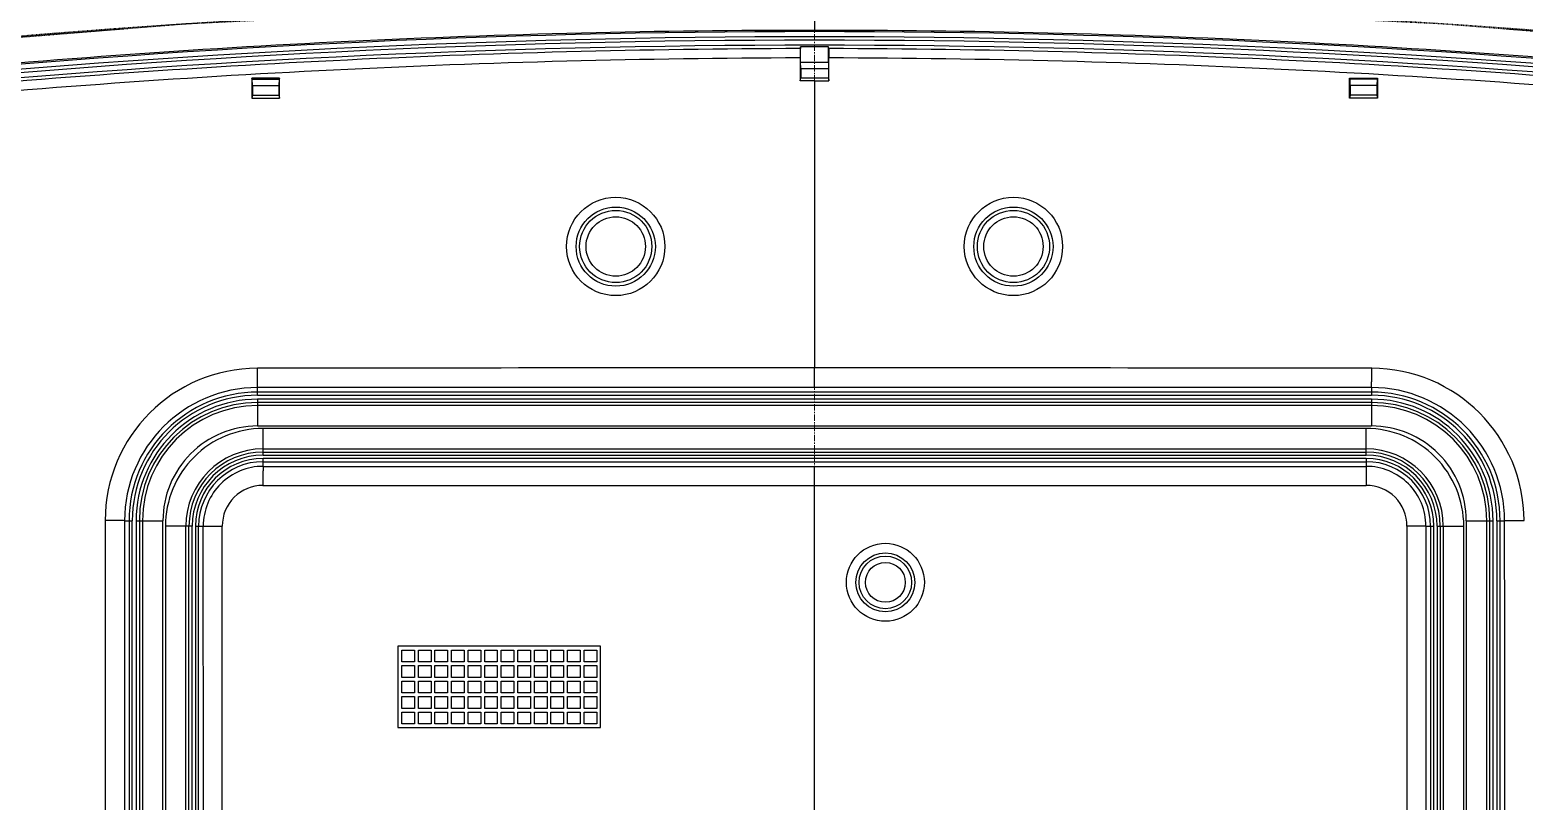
# Model space of a CAD drawing. Header units: millimetres. Extents: x 2604 to 3411, y 1248 to 1867.
# Drawn here: x 2782 to 3015.4, y 1584.5 to 1704.9 of the extents above; entities that cross this region are included whole.
import ezdxf

# ---------------------------------------------------------------- set-up
doc = ezdxf.new("R2010")
doc.units = ezdxf.units.MM
doc.linetypes.add('CENTER', pattern=[0.6, 0.375, -0.075, 0.075, -0.075])
doc.linetypes.add('HIDDEN', pattern=[0.2, 0.1, -0.1])
doc.layers.add('center', color=1, linetype='CENTER', lineweight=9)
doc.layers.add('DEFAULT_2', color=8, linetype='HIDDEN')

msp = doc.modelspace()

# ---------------------------------------------------------------- linework, layer by layer
at = {"color": 7, "linetype": 'Continuous'}
for p, q in [((2904.565, 1708.881), (2904.565, 1704.846)), ((2902.368, 1702.265), (2902.342, 1701.995)), ((2902.368, 1699.896), (2902.368, 1702.265)), ((2906.761, 1699.896), (2906.761, 1702.265)), ((2906.788, 1701.995), (2906.761, 1702.265)), ((2902.319, 1700.545), (2902.319, 1696.95)), ((2902.368, 1699.896), (2902.371, 1699.89)), ((2902.404, 1698.912), (2902.371, 1699.89)), ((2902.371, 1699.89), (2906.759, 1699.89)), ((2902.404, 1698.912), (2902.404, 1697.407)), ((2902.404, 1698.912), (2906.726, 1698.912)), ((2906.759, 1699.89), (2906.726, 1698.912)), ((2906.726, 1698.912), (2906.726, 1697.407)), ((2906.761, 1699.896), (2906.759, 1699.89)), ((2906.81, 1696.95), (2906.81, 1700.545)), ((2816.668, 1697.379), (2816.667, 1694.246)), ((2821.009, 1697.38), (2816.668, 1697.379)), ((2816.727, 1697.227), (2816.668, 1697.379)), ((2816.761, 1696.249), (2816.727, 1697.227)), ((2816.727, 1697.227), (2820.949, 1697.227)), ((2820.949, 1697.227), (2820.916, 1696.249)), ((2821.009, 1697.38), (2820.949, 1697.227)), ((2821.009, 1694.244), (2821.009, 1697.38)), ((2902.318, 1696.95), (2902.404, 1697.407)), ((2904.564, 1696.951), (2902.318, 1696.95)), ((2902.404, 1697.407), (2906.726, 1697.407)), ((2904.564, 1696.951), (2904.564, 1652.127)), ((2904.564, 1696.951), (2906.811, 1696.95)), ((2906.726, 1697.407), (2906.811, 1696.95)), ((2988.12, 1694.244), (2988.12, 1697.38)), ((2988.18, 1697.227), (2988.121, 1697.38)), ((2988.121, 1697.38), (2992.461, 1697.38)), ((2988.214, 1696.249), (2988.18, 1697.227)), ((2992.402, 1697.227), (2988.18, 1697.227)), ((2992.402, 1697.227), (2992.369, 1696.249)), ((2992.461, 1697.379), (2992.402, 1697.227)), ((2992.462, 1697.379), (2992.462, 1694.246)), ((2816.761, 1694.744), (2816.667, 1694.246)), ((2816.667, 1694.246), (2821.009, 1694.244)), ((2816.761, 1696.249), (2816.761, 1694.744)), ((2816.761, 1696.249), (2820.916, 1696.249)), ((2816.761, 1694.744), (2820.916, 1694.744)), ((2820.916, 1696.249), (2820.916, 1694.744)), ((2820.916, 1694.744), (2821.009, 1694.244)), ((2988.214, 1694.744), (2988.12, 1694.244)), ((2992.462, 1694.246), (2988.12, 1694.244)), ((2988.214, 1696.249), (2988.214, 1694.744)), ((2992.369, 1696.249), (2988.214, 1696.249)), ((2992.369, 1694.744), (2988.214, 1694.744)), ((2992.369, 1696.249), (2992.369, 1694.744)), ((2992.369, 1694.744), (2992.462, 1694.246)), ((2817.582, 1647.844), (2817.582, 1649.054)), ((2991.548, 1648.343), (2817.582, 1648.343)), ((2817.582, 1647.844), (2991.548, 1647.844)), ((2991.548, 1649.054), (2991.548, 1647.844)), ((2817.582, 1647.234), (2817.582, 1643.057)), ((2991.548, 1647.234), (2817.582, 1647.234)), ((2991.548, 1646.735), (2817.582, 1646.735)), ((2991.548, 1646.252), (2817.582, 1646.252)), ((2991.548, 1647.234), (2991.548, 1643.057)), ((2817.582, 1643.057), (2991.547, 1643.057)), ((2818.436, 1638.488), (2818.436, 1642.666)), ((2990.693, 1642.666), (2818.437, 1642.666)), ((2990.693, 1638.488), (2990.693, 1642.666)), ((2818.436, 1639.471), (2990.693, 1639.471)), ((2818.436, 1638.988), (2990.693, 1638.988)), ((2818.436, 1638.488), (2990.693, 1638.488)), ((2818.436, 1636.752), (2818.436, 1637.98)), ((2990.693, 1637.98), (2818.436, 1637.98)), ((2818.436, 1637.481), (2990.693, 1637.481)), ((2904.565, 1579.974), (2904.565, 1636.709)), ((2990.693, 1637.98), (2990.693, 1636.752)), ((2796.8, 1628.264), (2798.002, 1628.264)), ((2797.503, 1628.264), (2797.503, 1533.395)), ((2798.002, 1533.395), (2798.002, 1628.264)), ((2798.611, 1628.264), (2798.611, 1533.395)), ((2798.611, 1628.264), (2802.789, 1628.264)), ((2799.111, 1628.264), (2799.111, 1533.395)), ((2799.594, 1628.264), (2799.594, 1533.395)), ((2802.789, 1533.396), (2802.789, 1628.264)), ((2807.357, 1627.41), (2803.18, 1627.41)), ((2803.18, 1627.409), (2803.18, 1534.251)), ((2806.375, 1534.25), (2806.375, 1627.41)), ((2806.858, 1534.25), (2806.858, 1627.41)), ((2807.357, 1534.25), (2807.357, 1627.41)), ((2807.866, 1627.41), (2807.866, 1534.25)), ((2807.866, 1627.41), (2809.091, 1627.41)), ((2808.365, 1534.25), (2808.365, 1627.41)), ((3000.038, 1627.41), (3001.263, 1627.41)), ((3000.764, 1627.41), (3000.764, 1511.072)), ((3001.263, 1511.072), (3001.263, 1627.41)), ((3001.772, 1627.41), (3001.772, 1511.072)), ((3001.772, 1627.41), (3005.95, 1627.41)), ((3002.271, 1627.41), (3002.271, 1511.072)), ((3002.755, 1627.41), (3002.755, 1511.072)), ((3005.95, 1511.072), (3005.95, 1627.409)), ((3006.34, 1628.264), (3006.34, 1510.219)), ((3006.34, 1628.264), (3010.518, 1628.264)), ((3009.536, 1510.218), (3009.536, 1628.264)), ((3010.019, 1510.218), (3010.019, 1628.264)), ((3010.518, 1510.218), (3010.518, 1628.264)), ((3011.127, 1628.264), (3011.127, 1510.218)), ((3011.127, 1628.264), (3012.329, 1628.264)), ((3011.627, 1510.218), (3011.627, 1628.264)), ((2839.495, 1608.64), (2839.495, 1595.948)), ((2871.152, 1608.64), (2839.495, 1608.64)), ((2840.106, 1606.217), (2840.106, 1608.065)), ((2840.106, 1608.065), (2842.082, 1608.065)), ((2842.082, 1608.065), (2842.082, 1606.217)), ((2842.693, 1606.217), (2842.693, 1608.065)), ((2842.693, 1608.065), (2844.669, 1608.065)), ((2844.669, 1608.065), (2844.669, 1606.217)), ((2845.28, 1606.217), (2845.28, 1608.065)), ((2845.28, 1608.065), (2847.257, 1608.065)), ((2847.257, 1608.065), (2847.257, 1606.217)), ((2847.867, 1606.217), (2847.867, 1608.065)), ((2847.867, 1608.065), (2849.844, 1608.065)), ((2849.844, 1608.065), (2849.844, 1606.217)), ((2850.455, 1606.217), (2850.455, 1608.065)), ((2850.455, 1608.065), (2852.431, 1608.065)), ((2852.431, 1608.065), (2852.431, 1606.217)), ((2853.042, 1606.217), (2853.042, 1608.065)), ((2853.042, 1608.065), (2855.018, 1608.065)), ((2855.018, 1608.065), (2855.018, 1606.217)), ((2855.629, 1606.217), (2855.629, 1608.065)), ((2855.629, 1608.065), (2857.605, 1608.065)), ((2857.605, 1608.065), (2857.605, 1606.217)), ((2858.216, 1606.217), (2858.216, 1608.065)), ((2858.216, 1608.065), (2860.193, 1608.065)), ((2860.193, 1608.065), (2860.193, 1606.217)), ((2860.804, 1606.217), (2860.804, 1608.065)), ((2860.804, 1608.065), (2862.78, 1608.065)), ((2862.78, 1608.065), (2862.78, 1606.217)), ((2863.391, 1606.217), (2863.391, 1608.065)), ((2863.391, 1608.065), (2865.367, 1608.065)), ((2865.367, 1608.065), (2865.367, 1606.217)), ((2865.978, 1606.217), (2865.978, 1608.065)), ((2865.978, 1608.065), (2867.954, 1608.065)), ((2867.954, 1608.065), (2867.954, 1606.217)), ((2868.565, 1606.217), (2868.565, 1608.065)), ((2868.565, 1608.065), (2870.541, 1608.065)), ((2870.541, 1608.065), (2870.541, 1606.217)), ((2871.152, 1595.948), (2871.152, 1608.64)), ((2842.082, 1606.217), (2840.106, 1606.217)), ((2840.106, 1603.794), (2840.106, 1605.641)), ((2840.106, 1605.641), (2842.082, 1605.641)), ((2842.082, 1605.641), (2842.082, 1603.794)), ((2844.669, 1606.217), (2842.693, 1606.217)), ((2842.693, 1603.794), (2842.693, 1605.641)), ((2842.693, 1605.641), (2844.669, 1605.641)), ((2844.669, 1605.641), (2844.669, 1603.794)), ((2847.257, 1606.217), (2845.28, 1606.217)), ((2845.28, 1603.794), (2845.28, 1605.641)), ((2845.28, 1605.641), (2847.257, 1605.641)), ((2847.257, 1605.641), (2847.257, 1603.794)), ((2849.844, 1606.217), (2847.867, 1606.217)), ((2847.867, 1603.794), (2847.867, 1605.641)), ((2847.867, 1605.641), (2849.844, 1605.641)), ((2849.844, 1605.641), (2849.844, 1603.794)), ((2852.431, 1606.217), (2850.455, 1606.217)), ((2850.455, 1603.794), (2850.455, 1605.641)), ((2850.455, 1605.641), (2852.431, 1605.641)), ((2852.431, 1605.641), (2852.431, 1603.794)), ((2855.018, 1606.217), (2853.042, 1606.217)), ((2853.042, 1603.794), (2853.042, 1605.641)), ((2853.042, 1605.641), (2855.018, 1605.641)), ((2855.018, 1605.641), (2855.018, 1603.794)), ((2857.605, 1606.217), (2855.629, 1606.217)), ((2855.629, 1603.794), (2855.629, 1605.641)), ((2855.629, 1605.641), (2857.605, 1605.641)), ((2857.605, 1605.641), (2857.605, 1603.794)), ((2860.193, 1606.217), (2858.216, 1606.217)), ((2858.216, 1603.794), (2858.216, 1605.641)), ((2858.216, 1605.641), (2860.193, 1605.641)), ((2860.193, 1605.641), (2860.193, 1603.794)), ((2862.78, 1606.217), (2860.804, 1606.217)), ((2860.804, 1603.794), (2860.804, 1605.641)), ((2860.804, 1605.641), (2862.78, 1605.641)), ((2862.78, 1605.641), (2862.78, 1603.794)), ((2865.367, 1606.217), (2863.391, 1606.217)), ((2863.391, 1603.794), (2863.391, 1605.641)), ((2863.391, 1605.641), (2865.367, 1605.641)), ((2865.367, 1605.641), (2865.367, 1603.794)), ((2867.954, 1606.217), (2865.978, 1606.217)), ((2865.978, 1603.794), (2865.978, 1605.641)), ((2865.978, 1605.641), (2867.954, 1605.641)), ((2867.954, 1605.641), (2867.954, 1603.794)), ((2870.541, 1606.217), (2868.565, 1606.217)), ((2868.565, 1603.794), (2868.565, 1605.641)), ((2868.565, 1605.641), (2870.541, 1605.641)), ((2870.541, 1605.641), (2870.541, 1603.794)), ((2842.082, 1603.794), (2840.106, 1603.794)), ((2840.106, 1601.37), (2840.106, 1603.218)), ((2840.106, 1603.218), (2842.082, 1603.218)), ((2842.082, 1603.218), (2842.082, 1601.37)), ((2844.669, 1603.794), (2842.693, 1603.794)), ((2842.693, 1601.37), (2842.693, 1603.218)), ((2842.693, 1603.218), (2844.669, 1603.218)), ((2844.669, 1603.218), (2844.669, 1601.37)), ((2847.257, 1603.794), (2845.28, 1603.794)), ((2845.28, 1601.37), (2845.28, 1603.218)), ((2845.28, 1603.218), (2847.257, 1603.218)), ((2847.257, 1603.218), (2847.257, 1601.37)), ((2849.844, 1603.794), (2847.867, 1603.794)), ((2847.867, 1601.37), (2847.867, 1603.218)), ((2847.867, 1603.218), (2849.844, 1603.218)), ((2849.844, 1603.218), (2849.844, 1601.37)), ((2852.431, 1603.794), (2850.455, 1603.794)), ((2850.455, 1601.37), (2850.455, 1603.218)), ((2850.455, 1603.218), (2852.431, 1603.218)), ((2852.431, 1603.218), (2852.431, 1601.37)), ((2855.018, 1603.794), (2853.042, 1603.794)), ((2853.042, 1601.37), (2853.042, 1603.218)), ((2853.042, 1603.218), (2855.018, 1603.218)), ((2855.018, 1603.218), (2855.018, 1601.37)), ((2857.605, 1603.794), (2855.629, 1603.794)), ((2855.629, 1601.37), (2855.629, 1603.218)), ((2855.629, 1603.218), (2857.605, 1603.218)), ((2857.605, 1603.218), (2857.605, 1601.37)), ((2860.193, 1603.794), (2858.216, 1603.794)), ((2858.216, 1601.37), (2858.216, 1603.218)), ((2858.216, 1603.218), (2860.193, 1603.218)), ((2860.193, 1603.218), (2860.193, 1601.37)), ((2862.78, 1603.794), (2860.804, 1603.794)), ((2860.804, 1601.37), (2860.804, 1603.218)), ((2860.804, 1603.218), (2862.78, 1603.218)), ((2862.78, 1603.218), (2862.78, 1601.37)), ((2865.367, 1603.794), (2863.391, 1603.794)), ((2863.391, 1601.37), (2863.391, 1603.218)), ((2863.391, 1603.218), (2865.367, 1603.218)), ((2865.367, 1603.218), (2865.367, 1601.37)), ((2867.954, 1603.794), (2865.978, 1603.794)), ((2865.978, 1601.37), (2865.978, 1603.218)), ((2865.978, 1603.218), (2867.954, 1603.218)), ((2867.954, 1603.218), (2867.954, 1601.37)), ((2870.541, 1603.794), (2868.565, 1603.794)), ((2868.565, 1601.37), (2868.565, 1603.218)), ((2868.565, 1603.218), (2870.541, 1603.218)), ((2870.541, 1603.218), (2870.541, 1601.37)), ((2842.082, 1601.37), (2840.106, 1601.37)), ((2844.669, 1601.37), (2842.693, 1601.37)), ((2847.257, 1601.37), (2845.28, 1601.37)), ((2849.844, 1601.37), (2847.867, 1601.37)), ((2852.431, 1601.37), (2850.455, 1601.37)), ((2855.018, 1601.37), (2853.042, 1601.37)), ((2857.605, 1601.37), (2855.629, 1601.37)), ((2860.193, 1601.37), (2858.216, 1601.37)), ((2862.78, 1601.37), (2860.804, 1601.37)), ((2865.367, 1601.37), (2863.391, 1601.37)), ((2867.954, 1601.37), (2865.978, 1601.37)), ((2870.541, 1601.37), (2868.565, 1601.37)), ((2840.106, 1598.947), (2840.106, 1600.795)), ((2840.106, 1600.795), (2842.082, 1600.795)), ((2842.082, 1598.947), (2840.106, 1598.947)), ((2842.082, 1600.795), (2842.082, 1598.947)), ((2842.693, 1598.947), (2842.693, 1600.795)), ((2842.693, 1600.795), (2844.669, 1600.795)), ((2844.669, 1598.947), (2842.693, 1598.947)), ((2844.669, 1600.795), (2844.669, 1598.947)), ((2845.28, 1598.947), (2845.28, 1600.795)), ((2845.28, 1600.795), (2847.257, 1600.795)), ((2847.257, 1598.947), (2845.28, 1598.947)), ((2847.257, 1600.795), (2847.257, 1598.947)), ((2847.867, 1598.947), (2847.867, 1600.795)), ((2847.867, 1600.795), (2849.844, 1600.795)), ((2849.844, 1598.947), (2847.867, 1598.947)), ((2849.844, 1600.795), (2849.844, 1598.947)), ((2850.455, 1598.947), (2850.455, 1600.795)), ((2850.455, 1600.795), (2852.431, 1600.795)), ((2852.431, 1598.947), (2850.455, 1598.947)), ((2852.431, 1600.795), (2852.431, 1598.947)), ((2853.042, 1598.947), (2853.042, 1600.795)), ((2853.042, 1600.795), (2855.018, 1600.795)), ((2855.018, 1598.947), (2853.042, 1598.947)), ((2855.018, 1600.795), (2855.018, 1598.947)), ((2855.629, 1598.947), (2855.629, 1600.795)), ((2855.629, 1600.795), (2857.605, 1600.795)), ((2857.605, 1598.947), (2855.629, 1598.947)), ((2857.605, 1600.795), (2857.605, 1598.947)), ((2858.216, 1598.947), (2858.216, 1600.795)), ((2858.216, 1600.795), (2860.193, 1600.795)), ((2860.193, 1598.947), (2858.216, 1598.947)), ((2860.193, 1600.795), (2860.193, 1598.947)), ((2860.804, 1598.947), (2860.804, 1600.795)), ((2860.804, 1600.795), (2862.78, 1600.795)), ((2862.78, 1598.947), (2860.804, 1598.947)), ((2862.78, 1600.795), (2862.78, 1598.947)), ((2863.391, 1598.947), (2863.391, 1600.795)), ((2863.391, 1600.795), (2865.367, 1600.795)), ((2865.367, 1598.947), (2863.391, 1598.947)), ((2865.367, 1600.795), (2865.367, 1598.947)), ((2865.978, 1598.947), (2865.978, 1600.795)), ((2865.978, 1600.795), (2867.954, 1600.795)), ((2867.954, 1598.947), (2865.978, 1598.947)), ((2867.954, 1600.795), (2867.954, 1598.947)), ((2868.565, 1598.947), (2868.565, 1600.795)), ((2868.565, 1600.795), (2870.541, 1600.795)), ((2870.541, 1598.947), (2868.565, 1598.947)), ((2870.541, 1600.795), (2870.541, 1598.947)), ((2840.106, 1596.524), (2840.106, 1598.371)), ((2840.106, 1598.371), (2842.082, 1598.371)), ((2842.082, 1596.524), (2840.106, 1596.524)), ((2842.082, 1598.371), (2842.082, 1596.524)), ((2842.693, 1596.524), (2842.693, 1598.371)), ((2842.693, 1598.371), (2844.669, 1598.371)), ((2844.669, 1596.524), (2842.693, 1596.524)), ((2844.669, 1598.371), (2844.669, 1596.524)), ((2845.28, 1596.524), (2845.28, 1598.371)), ((2845.28, 1598.371), (2847.257, 1598.371)), ((2847.257, 1596.524), (2845.28, 1596.524)), ((2847.257, 1598.371), (2847.257, 1596.524)), ((2847.867, 1596.524), (2847.867, 1598.371)), ((2847.867, 1598.371), (2849.844, 1598.371)), ((2849.844, 1596.524), (2847.867, 1596.524)), ((2849.844, 1598.371), (2849.844, 1596.524)), ((2850.455, 1596.524), (2850.455, 1598.371)), ((2850.455, 1598.371), (2852.431, 1598.371)), ((2852.431, 1596.524), (2850.455, 1596.524)), ((2852.431, 1598.371), (2852.431, 1596.524)), ((2853.042, 1596.524), (2853.042, 1598.371)), ((2853.042, 1598.371), (2855.018, 1598.371)), ((2855.018, 1596.524), (2853.042, 1596.524)), ((2855.018, 1598.371), (2855.018, 1596.524)), ((2855.629, 1596.524), (2855.629, 1598.371)), ((2855.629, 1598.371), (2857.605, 1598.371)), ((2857.605, 1596.524), (2855.629, 1596.524)), ((2857.605, 1598.371), (2857.605, 1596.524)), ((2858.216, 1596.524), (2858.216, 1598.371)), ((2858.216, 1598.371), (2860.193, 1598.371)), ((2860.193, 1596.524), (2858.216, 1596.524)), ((2860.193, 1598.371), (2860.193, 1596.524)), ((2860.804, 1596.524), (2860.804, 1598.371)), ((2860.804, 1598.371), (2862.78, 1598.371)), ((2862.78, 1596.524), (2860.804, 1596.524)), ((2862.78, 1598.371), (2862.78, 1596.524)), ((2863.391, 1596.524), (2863.391, 1598.371)), ((2863.391, 1598.371), (2865.367, 1598.371)), ((2865.367, 1596.524), (2863.391, 1596.524)), ((2865.367, 1598.371), (2865.367, 1596.524)), ((2865.978, 1596.524), (2865.978, 1598.371)), ((2865.978, 1598.371), (2867.954, 1598.371)), ((2867.954, 1596.524), (2865.978, 1596.524)), ((2867.954, 1598.371), (2867.954, 1596.524)), ((2868.565, 1596.524), (2868.565, 1598.371)), ((2868.565, 1598.371), (2870.541, 1598.371)), ((2870.541, 1596.524), (2868.565, 1596.524)), ((2870.541, 1598.371), (2870.541, 1596.524)), ((2839.495, 1595.948), (2871.152, 1595.948))]:
    msp.add_line(p, q, dxfattribs=at)
for centre, radius in [((2873.51, 1671.095), 7.674), ((2935.619, 1671.095), 7.674), ((2873.511, 1671.073), 6.183), ((2873.51, 1671.087), 5.636), ((2873.51, 1671.087), 4.638), ((2935.618, 1671.073), 6.183), ((2935.619, 1671.087), 5.636), ((2935.619, 1671.087), 4.638), ((2915.618, 1618.637), 6.091), ((2915.616, 1618.626), 4.594), ((2915.617, 1618.629), 4.107), ((2915.617, 1618.629), 3.105)]:
    msp.add_circle(centre, radius, dxfattribs=at)
for centre, radius, start, end in [((2904.565, 191.505), 1513.142, 84.344373, 95.655627), ((2904.565, 191.505), 1512.34, 84.344394, 95.655602), ((2904.022, 206.049), 1498.797, 89.979265, 95.547139), ((2903.594, 216.97), 1491.912, 94.11391, 94.884375), ((2905.141, 206.758), 1498.088, 84.452573, 90.022053), ((2905.536, 216.97), 1491.912, 85.115624, 85.88609), ((2904.565, 191.505), 1511.809, 84.329114, 95.670886), ((2904.565, 191.505), 1511.017, 84.329114, 95.670886), ((2906.22, 145.463), 1556.539, 90.142271, 95.518345), ((2904.565, 191.505), 1510.761, 89.916699, 90.083301), ((2903.011, 147.519), 1554.482, 84.478097, 89.861287), ((2906.342, 147.041), 1553.509, 90.148367, 95.528937), ((2902.678, 144.832), 1555.718, 84.474885, 89.847811), ((2817.584, 1628.26), 23.816, 90.06464, 179.95273), ((2991.545, 1628.26), 23.816, 0.0473, 89.93545), ((2817.604, 1628.25), 20.804, 90.06051, 179.96288), ((2817.582, 1628.264), 20.079, 90, 180), ((2817.582, 1628.264), 19.58, 90, 180), ((2991.526, 1628.25), 20.804, 0.03708, 89.93945), ((2991.548, 1628.264), 20.079, 0, 90), ((2991.548, 1628.264), 19.58, 0, 90), ((2817.582, 1628.264), 18.97, 90, 180), ((2817.582, 1628.264), 18.471, 90, 180), ((2817.582, 1628.264), 17.988, 90, 180), ((2991.548, 1628.264), 18.97, 0, 90), ((2991.548, 1628.264), 18.471, 0, 90), ((2991.548, 1628.264), 17.988, 0, 90), ((2817.582, 1628.264), 14.793, 89.99882, 180.00123), ((2991.548, 1628.264), 14.793, 359.99882, 90.00123), ((2818.436, 1627.409), 15.257, 89.99633, 180.00368), ((2990.693, 1627.409), 15.257, 359.99933, 90.00059), ((2818.436, 1627.41), 12.061, 90, 180), ((2818.436, 1627.41), 11.578, 90, 180), ((2818.436, 1627.41), 11.079, 90, 180), ((2990.693, 1627.41), 12.061, 0, 90), ((2990.693, 1627.41), 11.578, 0, 90), ((2990.693, 1627.41), 11.079, 0, 90), ((2818.436, 1627.41), 10.57, 90, 180), ((2818.436, 1627.41), 10.071, 90, 180), ((2818.43, 1627.414), 9.338, 89.96, 180.02615), ((2990.693, 1627.41), 10.57, 0, 90), ((2990.693, 1627.41), 10.071, 0, 90), ((2990.7, 1627.414), 9.338, 359.97384, 90.03999), ((2818.404, 1627.431), 6.347, 89.95131, 180.02707), ((2990.726, 1627.431), 6.347, 359.97296, 90.04872)]:
    msp.add_arc(centre, radius, start, end, dxfattribs=at)
for points, knots in [([(2902.342, 1701.995), (2902.336, 1701.937), (2902.332, 1701.769), (2902.321, 1701.286), (2902.32, 1700.861), (2902.32, 1700.545)], [0, 0, 0, 0, 0.120622, 0.3465673, 1, 1, 1, 1]), ([(2906.788, 1701.995), (2906.794, 1701.937), (2906.797, 1701.769), (2906.809, 1701.286), (2906.81, 1700.861), (2906.81, 1700.545)], [0, 0, 0, 0, 0.1206273, 0.3465683, 1, 1, 1, 1]), ([(2817.582, 1649.054), (2817.575, 1649.155), (2817.573, 1649.489), (2817.563, 1650.149), (2817.56, 1651.058), (2817.558, 1651.735), (2817.557, 1652.084)], [0, 0, 0, 0, 0.1005211, 0.3302612, 0.6539638, 1, 1, 1, 1]), ([(2904.565, 1649.089), (2904.565, 1649.196), (2904.562, 1650.206), (2904.561, 1651.216), (2904.564, 1652.119)], [0, 0, 0, 0, 0.1063559, 1, 1, 1, 1]), ([(2991.548, 1649.054), (2991.555, 1649.155), (2991.556, 1649.489), (2991.567, 1650.149), (2991.57, 1651.058), (2991.572, 1651.735), (2991.572, 1652.084)], [0, 0, 0, 0, 0.1005211, 0.3302606, 0.653963, 1, 1, 1, 1]), ([(2818.436, 1636.752), (2818.428, 1636.647), (2818.427, 1636.32), (2818.415, 1635.685), (2818.412, 1634.798), (2818.409, 1634.133), (2818.409, 1633.777)], [0, 0, 0, 0, 0.1062006, 0.3294508, 0.6409, 1, 1, 1, 1]), ([(2990.693, 1636.752), (2990.702, 1636.647), (2990.703, 1636.32), (2990.714, 1635.685), (2990.718, 1634.798), (2990.72, 1634.133), (2990.721, 1633.777)], [0, 0, 0, 0, 0.1062137, 0.3294661, 0.6409092, 1, 1, 1, 1]), ([(2796.8, 1628.264), (2796.699, 1628.269), (2796.365, 1628.27), (2795.355, 1628.28), (2794.446, 1628.28), (2793.769, 1628.28)], [0, 0, 0, 0, 0.1005082, 0.3302705, 1, 1, 1, 1]), ([(2809.092, 1627.41), (2809.196, 1627.415), (2809.522, 1627.416), (2810.155, 1627.423), (2811.039, 1627.426), (2811.702, 1627.427), (2812.057, 1627.428)], [0, 0, 0, 0, 0.1061664, 0.3293118, 0.6407122, 1, 1, 1, 1]), ([(3000.038, 1627.41), (2999.933, 1627.415), (2999.608, 1627.416), (2998.975, 1627.423), (2998.091, 1627.426), (2997.429, 1627.427), (2997.073, 1627.428)], [0, 0, 0, 0, 0.1061495, 0.3292835, 0.6406865, 1, 1, 1, 1]), ([(3012.329, 1628.264), (3012.431, 1628.269), (3012.764, 1628.27), (3013.774, 1628.28), (3014.683, 1628.28), (3015.359, 1628.28)], [0, 0, 0, 0, 0.1005008, 0.3302391, 1, 1, 1, 1])]:
    msp.add_open_spline(points, degree=3, knots=knots, dxfattribs=at)
for points in [[(2904.564, 1652.119), (2875.562, 1652.123), (2846.559, 1652.111), (2817.557, 1652.084)], [(2991.572, 1652.084), (2962.57, 1652.111), (2933.567, 1652.123), (2904.564, 1652.119)], [(2904.565, 1649.089), (2875.571, 1649.093), (2846.576, 1649.081), (2817.582, 1649.054)], [(2991.548, 1649.054), (2962.553, 1649.081), (2933.559, 1649.093), (2904.565, 1649.089)], [(2818.436, 1636.752), (2847.146, 1636.723), (2875.855, 1636.708), (2904.565, 1636.709)], [(2904.565, 1636.709), (2933.274, 1636.708), (2961.984, 1636.723), (2990.693, 1636.752)], [(2818.409, 1633.763), (2847.128, 1633.764), (2875.846, 1633.762), (2904.565, 1633.759)], [(2904.565, 1633.759), (2933.283, 1633.762), (2962.002, 1633.764), (2990.721, 1633.763)], [(2793.753, 1628.28), (2793.753, 1596.649), (2793.753, 1565.019), (2793.754, 1533.388)], [(2796.8, 1628.264), (2796.781, 1596.641), (2796.775, 1565.018), (2796.784, 1533.395)], [(2809.105, 1534.25), (2809.117, 1565.303), (2809.113, 1596.356), (2809.091, 1627.41)], [(2812.071, 1534.239), (2812.071, 1565.302), (2812.07, 1596.365), (2812.071, 1627.428)], [(2997.058, 1627.428), (2997.058, 1588.637), (2997.058, 1549.846), (2997.057, 1511.055)], [(3000.038, 1627.41), (3000.012, 1588.63), (3000.011, 1549.851), (3000.036, 1511.072)], [(3012.337, 1510.218), (3012.356, 1549.566), (3012.353, 1588.915), (3012.329, 1628.264)]]:
    msp.add_open_spline(points, degree=3, dxfattribs=at)
at = {"layer": 'center', "color": 1, "linetype": 'CENTER', "ltscale": 2.674503}
msp.add_line((2904.565, 1355.021), (2904.565, 1785.021), dxfattribs=at)
at = {"layer": 'DEFAULT_2', "color": 8, "linetype": 'HIDDEN'}
for points in [[(2904.565, 1709.02), (2856.136, 1708.257), (2806.481, 1705.852), (2758.249, 1701.934)], [(3050.881, 1701.934), (3002.649, 1705.852), (2952.994, 1708.257), (2904.565, 1709.02)]]:
    msp.add_lwpolyline(points, dxfattribs=at)
for centre, start, end in [((2903.988, 206.766), 89.977994, 95.566927), ((2905.142, 206.766), 84.432789, 90.022005)]:
    msp.add_arc(centre, 1502.25, start, end, dxfattribs=at)

doc.saveas('drawing.dxf')
